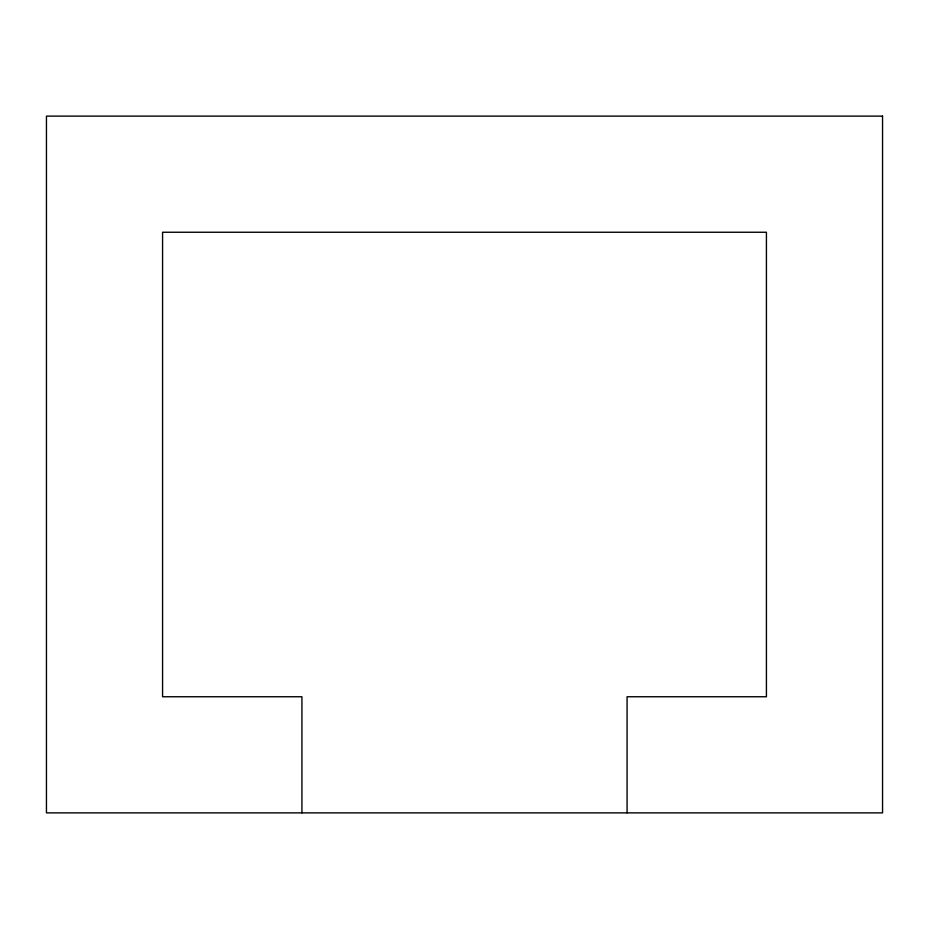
<?xml version="1.0" encoding="UTF-8"?>
<svg xmlns="http://www.w3.org/2000/svg" width="929" height="929" viewBox="0 0 929 929"><rect width="100%" height="100%" fill="white"/><g stroke="black" fill="none" stroke-linecap="round" stroke-linejoin="round"><path stroke-width="1.39" d="M627.075 812.875L627.075 696.75L766.425 696.75L766.425 232.25L162.575 232.25L162.575 696.75L301.925 696.75L301.925 812.875M882.55 116.125L46.45 116.125L46.45 812.875L882.55 812.875L882.55 116.125"/></g></svg>
